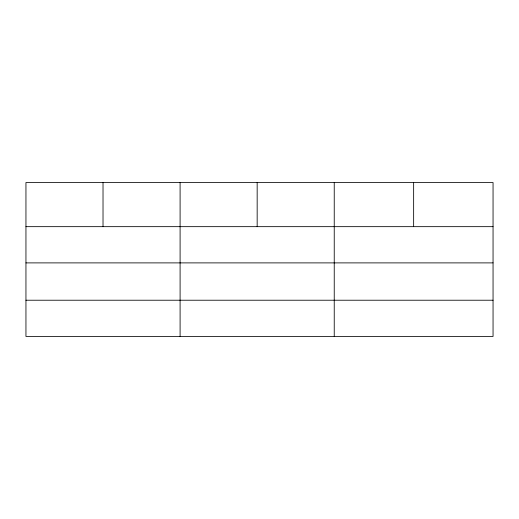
<?xml version="1.0" encoding="UTF-8"?>
<svg xmlns="http://www.w3.org/2000/svg" width="519" height="519" viewBox="0 0 519 519"><rect width="100%" height="100%" fill="white"/><g stroke="black" fill="none" stroke-linecap="round" stroke-linejoin="round"><path stroke-width="0.78" d="M493.05 262.893L493.05 182.545L25.95 182.545L25.95 336.455L493.05 336.455L493.05 262.893L25.95 262.893M25.95 226.66L493.05 226.66M25.95 300.222L493.05 300.222M413.643 182.545L413.643 226.66M334.236 182.545L334.236 336.455M257.165 182.545L257.165 226.66M180.093 182.545L180.093 336.455M103.022 182.545L103.022 226.66"/></g></svg>
